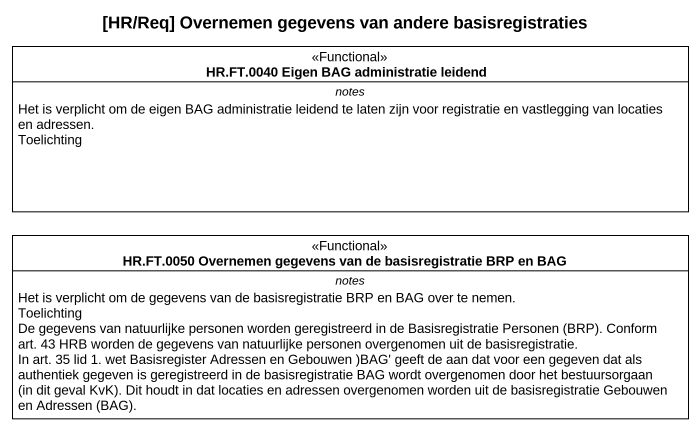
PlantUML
@startuml
title [HR/Req] Overnemen gegevens van andere basisregistraties
hide circle
hide empty members
class "HR.FT.0040 Eigen BAG administratie leidend" as HR_FT_0040_Eigen_BAG <<Functional>> {
  -- notes --
  Het is verplicht om de eigen BAG administratie leidend te laten zijn voor registratie en vastlegging van locaties en adressen.
  Toelichting
}
class "HR.FT.0050 Overnemen gegevens van de basisregistratie BRP en BAG" as HR_FT_0050_Overnemen <<Functional>> {
  -- notes --
  Het is verplicht om de gegevens van de basisregistratie BRP en BAG over te nemen.
  Toelichting
  {field} De gegevens van natuurlijke personen worden geregistreerd in de Basisregistratie Personen (BRP). Conform art. 43 HRB worden de gegevens van natuurlijke personen overgenomen uit de basisregistratie.
  {field} In art. 35 lid 1. wet Basisregister Adressen en Gebouwen )BAG' geeft de aan dat voor een gegeven dat als authentiek gegeven is geregistreerd in de basisregistratie BAG wordt overgenomen door het bestuursorgaan (in dit geval KvK). Dit houdt in dat locaties en adressen overgenomen worden uit de basisregistratie Gebouwen en Adressen (BAG).
}
@enduml
